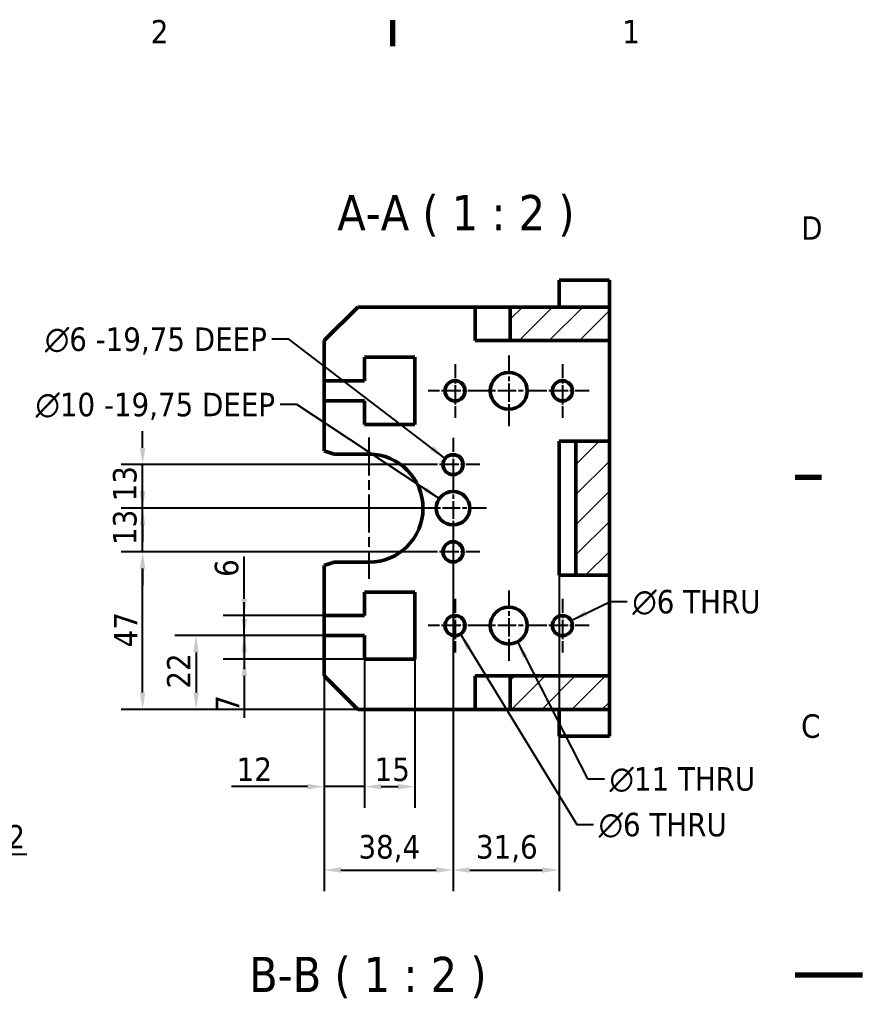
# Model space of a CAD drawing. Header units: millimetres. Extents: x 0 to 840, y 0 to 594.
# Drawn here: x 588.8 to 840, y 290 to 581.9 of the extents above; entities that cross this region are included whole.
import ezdxf

# ---------------------------------------------------------------- set-up
doc = ezdxf.new("R2010")
doc.units = ezdxf.units.MM
doc.header["$LTSCALE"] = 2
doc.linetypes.add('CHAIN', pattern=[0.3543, 0.2362, -0.0295, 0.0591, -0.0295])
for name, color, linetype, lineweight in [('Border (ISO)', 7, 'Continuous', 70), ('Center Mark (ISO)', 7, 'Continuous', 25), ('Dimension (ISO)', 7, 'Continuous', 25), ('Hatch (ISO)', 7, 'Continuous', 18), ('Symbol (ISO)', 7, 'Continuous', 25), ('Visible (ISO)', 7, 'Continuous', 50)]:
    doc.layers.add(name, color=color, linetype=linetype, lineweight=lineweight)
doc.styles.add('Label Text (ISO)', font='tahoma.ttf')
doc.styles.add('Note Text (ISO)', font='tahoma.ttf')
doc.dimstyles.new('Default - Method 1b (ISO)', dxfattribs={"dimscale": 2, "dimtxt": 3.5, "dimasz": 2.5, "dimexe": 3.175, "dimexo": 0, "dimgap": 0.762, "dimtad": 1, "dimtoh": 1, "dimrnd": 1e-08, "dimtxsty": 'Note Text (ISO)', "dimcen": 0.09, "dimdle": 10, "dimclrd": 256, "dimclre": 256, "dimclrt": 256, "dimazin": 2, "dimtfac": 1, "dimtmove": 0, "dimatfit": 3, "dimfxl": 0, "dimtolj": 1, "dimlwd": -1, "dimlwe": -1, "dimarcsym": 0})
doc.dimstyles.new('Default - Method 1b (ISO)$7', dxfattribs={"dimscale": 2, "dimtxt": 3.5, "dimasz": 2.5, "dimexe": 3.175, "dimexo": 0, "dimgap": 0.762, "dimtad": 1, "dimtoh": 1, "dimrnd": 1e-08, "dimtxsty": 'Note Text (ISO)', "dimcen": 0.09, "dimdle": 10, "dimclrd": 256, "dimclre": 256, "dimclrt": 256, "dimazin": 2, "dimtfac": 1, "dimtmove": 0, "dimatfit": 3, "dimfxl": 0, "dimtolj": 1, "dimlwd": -1, "dimlwe": -1, "dimarcsym": 0})

# ---------------------------------------------------------------- blocks, each defined once
blk = doc.blocks.new('Borders Default Border')
at = {"layer": 'Border (ISO)'}
for p, q in [((350, 287), (350, 290.9)), ((410, 222.75), (413.9, 222.75))]:
    blk.add_line(p, q, dxfattribs=at)
at = {"layer": 'Border (ISO)', "flags": 128}
blk.add_lwpolyline([(420, 148.5), (410, 148.5)], dxfattribs=at)
at = {"layer": 'Border (ISO)', "char_height": 3.5, "attachment_point": 7, "style": 'Note Text (ISO)'}
for s, insert in [('2', (313.94, 287.4)), ('1', (384.21, 287.4)), ('D', (410.87, 258.13)), ('C', (410.86, 183.81))]:
    blk.add_mtext(s, dxfattribs=dict(at, insert=insert))
blk = doc.blocks.new('*D6')
at = {"layer": 'Defpoints', "color": 0}
for p in [(679.57, 404.22), (655.76, 398.22), (679.57, 398.22)]:
    blk.add_point(p, dxfattribs=at)
at = {"layer": 'Dimension (ISO)'}
for p, q in [((655.76, 409.22), (655.76, 421.81)), ((679.57, 404.22), (649.41, 404.22)), ((655.76, 398.22), (655.76, 404.22)), ((679.57, 398.22), (649.41, 398.22)), ((655.76, 393.22), (655.76, 388.22))]:
    blk.add_line(p, q, dxfattribs=at)
for points in [[(654.93, 409.22), (656.6, 409.22), (655.76, 404.22)], [(654.93, 393.22), (656.6, 393.22), (655.76, 398.22)]]:
    blk.add_solid(points, dxfattribs=at)
at = {"layer": 'Dimension (ISO)', "insert": (646.96, 415.74), "char_height": 7, "attachment_point": 1, "rotation": 90, "style": 'Note Text (ISO)'}
blk.add_mtext('\\A1;6', dxfattribs=at)
blk = doc.blocks.new('*D7')
at = {"layer": 'Defpoints', "color": 0}
for p in [(679.57, 398.22), (641.38, 376.22), (689.57, 376.22)]:
    blk.add_point(p, dxfattribs=at)
at = {"layer": 'Dimension (ISO)'}
for p, q in [((679.57, 398.22), (635.03, 398.22)), ((641.38, 393.22), (641.38, 381.22)), ((689.57, 376.22), (635.03, 376.22))]:
    blk.add_line(p, q, dxfattribs=at)
for points in [[(640.54, 393.22), (642.21, 393.22), (641.38, 398.22)], [(640.54, 381.22), (642.21, 381.22), (641.38, 376.22)]]:
    blk.add_solid(points, dxfattribs=at)
at = {"layer": 'Dimension (ISO)', "insert": (632.71, 382.43), "char_height": 7, "attachment_point": 1, "rotation": 90, "style": 'Note Text (ISO)'}
blk.add_mtext('\\A1;22', dxfattribs=at)
blk = doc.blocks.new('*D8')
at = {"layer": 'Defpoints', "color": 0}
for p in [(679.57, 398.22), (655.76, 391.22), (691.57, 391.22)]:
    blk.add_point(p, dxfattribs=at)
at = {"layer": 'Dimension (ISO)'}
for p, q in [((655.76, 403.22), (655.76, 408.22)), ((679.57, 398.22), (649.41, 398.22)), ((655.76, 398.22), (655.76, 391.22)), ((691.57, 391.22), (649.41, 391.22)), ((655.76, 386.22), (655.76, 373.73))]:
    blk.add_line(p, q, dxfattribs=at)
for points in [[(654.93, 403.22), (656.6, 403.22), (655.76, 398.22)], [(654.93, 386.22), (656.6, 386.22), (655.76, 391.22)]]:
    blk.add_solid(points, dxfattribs=at)
at = {"layer": 'Dimension (ISO)', "insert": (647.24, 375.25), "char_height": 7, "attachment_point": 1, "rotation": 90, "style": 'Note Text (ISO)'}
blk.add_mtext('\\A1;7', dxfattribs=at)
blk = doc.blocks.new('*D9')
at = {"layer": 'Defpoints', "color": 0}
for p in [(691.57, 391.22), (679.57, 386.22), (691.57, 353.19)]:
    blk.add_point(p, dxfattribs=at)
at = {"layer": 'Dimension (ISO)'}
for p, q in [((691.57, 391.22), (691.57, 346.84)), ((679.57, 386.22), (679.57, 346.84)), ((674.57, 353.19), (651.96, 353.19)), ((691.57, 353.19), (679.57, 353.19)), ((696.57, 353.19), (701.57, 353.19))]:
    blk.add_line(p, q, dxfattribs=at)
for points in [[(674.57, 354.02), (674.57, 352.36), (679.57, 353.19)], [(696.57, 354.02), (696.57, 352.36), (691.57, 353.19)]]:
    blk.add_solid(points, dxfattribs=at)
at = {"layer": 'Dimension (ISO)', "insert": (653.49, 361.86), "char_height": 7, "attachment_point": 1, "style": 'Note Text (ISO)'}
blk.add_mtext('\\A1;12', dxfattribs=at)
blk = doc.blocks.new('*D10')
at = {"layer": 'Defpoints', "color": 0}
for p in [(691.57, 391.22), (706.57, 391.22), (706.57, 353.19)]:
    blk.add_point(p, dxfattribs=at)
at = {"layer": 'Dimension (ISO)'}
for p, q in [((691.57, 391.22), (691.57, 346.84)), ((706.57, 391.22), (706.57, 346.84)), ((696.57, 353.19), (701.57, 353.19))]:
    blk.add_line(p, q, dxfattribs=at)
for points in [[(696.57, 354.02), (696.57, 352.36), (691.57, 353.19)], [(701.57, 354.02), (701.57, 352.36), (706.57, 353.19)]]:
    blk.add_solid(points, dxfattribs=at)
at = {"layer": 'Dimension (ISO)', "insert": (694.6, 361.88), "char_height": 7, "attachment_point": 1, "style": 'Note Text (ISO)'}
blk.add_mtext('\\A1;15', dxfattribs=at)
blk = doc.blocks.new('*D19')
at = {"layer": 'Defpoints', "color": 0}
for p in [(573.6, 366.72), (571.6, 363.22), (573.6, 333.09)]:
    blk.add_point(p, dxfattribs=at)
at = {"layer": 'Dimension (ISO)'}
for p, q in [((573.6, 366.72), (573.6, 326.74)), ((571.6, 363.22), (571.6, 326.74)), ((566.6, 333.09), (561.6, 333.09)), ((571.6, 333.09), (573.6, 333.09)), ((578.6, 333.09), (590.97, 333.09))]:
    blk.add_line(p, q, dxfattribs=at)
for points in [[(566.6, 333.92), (566.6, 332.25), (571.6, 333.09)], [(578.6, 333.92), (578.6, 332.25), (573.6, 333.09)]]:
    blk.add_solid(points, dxfattribs=at)
at = {"layer": 'Dimension (ISO)', "insert": (585.13, 341.76), "char_height": 7, "attachment_point": 1, "style": 'Note Text (ISO)'}
blk.add_mtext('\\A1;2', dxfattribs=at)
blk = doc.blocks.new('*D41')
at = {"layer": 'Defpoints', "color": 0}
for p in [(717.98, 415.22), (679.57, 404.22), (717.98, 328.33)]:
    blk.add_point(p, dxfattribs=at)
at = {"layer": 'Dimension (ISO)'}
for p, q in [((717.98, 415.22), (717.98, 321.98)), ((679.57, 404.22), (679.57, 321.98)), ((684.57, 328.33), (712.98, 328.33))]:
    blk.add_line(p, q, dxfattribs=at)
for points in [[(684.57, 329.17), (684.57, 327.5), (679.57, 328.33)], [(712.98, 329.17), (712.98, 327.5), (717.98, 328.33)]]:
    blk.add_solid(points, dxfattribs=at)
at = {"layer": 'Dimension (ISO)', "insert": (689.78, 338.76), "char_height": 7, "attachment_point": 1, "style": 'Note Text (ISO)'}
blk.add_mtext('\\A1;38,4', dxfattribs=at)
blk = doc.blocks.new('*D42')
at = {"layer": 'Defpoints', "color": 0}
for p in [(717.98, 426.22), (749.57, 416.22), (749.57, 328.33)]:
    blk.add_point(p, dxfattribs=at)
at = {"layer": 'Dimension (ISO)'}
for p, q in [((717.98, 426.22), (717.98, 321.98)), ((749.57, 416.22), (749.57, 321.98)), ((722.98, 328.33), (744.57, 328.33))]:
    blk.add_line(p, q, dxfattribs=at)
for points in [[(722.98, 329.17), (722.98, 327.5), (717.98, 328.33)], [(744.57, 329.17), (744.57, 327.5), (749.57, 328.33)]]:
    blk.add_solid(points, dxfattribs=at)
at = {"layer": 'Dimension (ISO)', "insert": (724.82, 338.74), "char_height": 7, "attachment_point": 1, "style": 'Note Text (ISO)'}
blk.add_mtext('\\A1;31,6', dxfattribs=at)
blk = doc.blocks.new('*D61')
at = {"layer": 'Defpoints', "color": 0}
for p in [(625.44, 423.22), (709.98, 423.22), (689.57, 376.22)]:
    blk.add_point(p, dxfattribs=at)
at = {"layer": 'Dimension (ISO)'}
for p, q in [((709.98, 423.22), (619.09, 423.22)), ((625.44, 381.22), (625.44, 418.22)), ((689.57, 376.22), (619.09, 376.22))]:
    blk.add_line(p, q, dxfattribs=at)
for points in [[(624.6, 418.22), (626.27, 418.22), (625.44, 423.22)], [(624.6, 381.22), (626.27, 381.22), (625.44, 376.22)]]:
    blk.add_solid(points, dxfattribs=at)
at = {"layer": 'Dimension (ISO)', "insert": (616.91, 394.73), "char_height": 7, "attachment_point": 1, "rotation": 90, "style": 'Note Text (ISO)'}
blk.add_mtext('\\A1;47', dxfattribs=at)
blk = doc.blocks.new('*D62')
at = {"layer": 'Defpoints', "color": 0}
for p in [(625.44, 436.22), (682.92, 436.22), (709.98, 423.22)]:
    blk.add_point(p, dxfattribs=at)
at = {"layer": 'Dimension (ISO)'}
for p, q in [((625.44, 441.22), (625.44, 446.22)), ((682.92, 436.22), (619.09, 436.22)), ((625.44, 423.22), (625.44, 436.22)), ((709.98, 423.22), (619.09, 423.22)), ((625.44, 418.22), (625.44, 413.22))]:
    blk.add_line(p, q, dxfattribs=at)
for points in [[(624.6, 441.22), (626.27, 441.22), (625.44, 436.22)], [(624.6, 418.22), (626.27, 418.22), (625.44, 423.22)]]:
    blk.add_solid(points, dxfattribs=at)
at = {"layer": 'Dimension (ISO)', "insert": (616.62, 425.26), "char_height": 7, "attachment_point": 1, "rotation": 90, "style": 'Note Text (ISO)'}
blk.add_mtext('\\A1;13', dxfattribs=at)
blk = doc.blocks.new('*D63')
at = {"layer": 'Defpoints', "color": 0}
for p in [(625.44, 449.22), (709.98, 449.22), (707.98, 436.22)]:
    blk.add_point(p, dxfattribs=at)
at = {"layer": 'Dimension (ISO)'}
for p, q in [((625.44, 454.22), (625.44, 459.22)), ((709.98, 449.22), (619.09, 449.22)), ((625.44, 436.22), (625.44, 449.22)), ((707.98, 436.22), (619.09, 436.22)), ((625.44, 431.22), (625.44, 426.22))]:
    blk.add_line(p, q, dxfattribs=at)
for points in [[(624.6, 454.22), (626.27, 454.22), (625.44, 449.22)], [(624.6, 431.22), (626.27, 431.22), (625.44, 436.22)]]:
    blk.add_solid(points, dxfattribs=at)
at = {"layer": 'Dimension (ISO)', "insert": (616.62, 438.26), "char_height": 7, "attachment_point": 1, "rotation": 90, "style": 'Note Text (ISO)'}
blk.add_mtext('\\A1;13', dxfattribs=at)

msp = doc.modelspace()

# ---------------------------------------------------------------- hatches: boundary and pattern name
at = {"layer": 'Hatch (ISO)'}
h = msp.add_hatch(dxfattribs=at)
h.set_pattern_fill('ANSI31', color=256, scale=50.8, style=0)
h.set_pattern_definition([(45, (0, 0), (-4.49013, 4.49013), [])])
h.paths.add_polyline_path([(764.574, 496.2162), (735.0235, 496.2162), (735.0235, 486.2162), (764.574, 486.2162)])
h.paths.add_polyline_path([(764.574, 376.2162), (764.574, 386.2162), (735.0235, 386.2162), (735.0235, 376.2162)])
h.paths.add_polyline_path([(764.574, 416.2162), (764.574, 456.2162), (754.574, 456.2162), (754.574, 416.2162)])

# ---------------------------------------------------------------- linework, layer by layer
at = {"layer": 'Center Mark (ISO)', "linetype": 'CHAIN', "ltscale": 11.667578}
for p, q in [((734.574, 481.7162), (734.574, 460.7162)), ((745.074, 471.2162), (724.074, 471.2162)), ((734.574, 411.7162), (734.574, 390.7162)), ((745.074, 401.2162), (724.074, 401.2162))]:
    msp.add_line(p, q, dxfattribs=at)
at = {"layer": 'Center Mark (ISO)', "linetype": 'CHAIN', "ltscale": 8.88956}
for p, q in [((718.574, 479.2162), (718.574, 463.2162)), ((750.574, 479.2162), (750.574, 463.2162)), ((726.574, 471.2162), (710.574, 471.2162)), ((758.574, 471.2162), (742.574, 471.2162)), ((717.9761, 457.2162), (717.9761, 441.2162)), ((725.9761, 449.2162), (709.9761, 449.2162)), ((717.9761, 431.2162), (717.9761, 415.2162)), ((725.9761, 423.2162), (709.9761, 423.2162)), ((718.574, 409.2162), (718.574, 393.2162)), ((750.574, 409.2162), (750.574, 393.2162)), ((726.574, 401.2162), (710.574, 401.2162)), ((758.574, 401.2162), (742.574, 401.2162))]:
    msp.add_line(p, q, dxfattribs=at)
at = {"layer": 'Center Mark (ISO)', "linetype": 'CHAIN', "ltscale": 23.990969}
for p, q in [((692.917, 457.3162), (692.917, 415.1162)), ((714.017, 436.2162), (682.917, 436.2162))]:
    msp.add_line(p, q, dxfattribs=at)
at = {"layer": 'Center Mark (ISO)', "linetype": 'CHAIN', "ltscale": 11.111974}
for p, q in [((717.9761, 446.2162), (717.9761, 426.2162)), ((727.9761, 436.2162), (707.9761, 436.2162))]:
    msp.add_line(p, q, dxfattribs=at)
at = {"layer": 'Visible (ISO)'}
for p, q in [((764.574, 504.2162), (749.574, 504.2162)), ((749.574, 496.2162), (749.574, 504.2162)), ((764.574, 504.2162), (764.574, 496.2162)), ((679.574, 486.2162), (689.574, 496.2162)), ((689.574, 496.2162), (724.574, 496.2162)), ((735.0235, 496.2162), (724.574, 496.2162)), ((724.574, 496.2162), (724.574, 486.2162)), ((764.574, 496.2162), (735.0235, 496.2162)), ((735.0235, 496.2162), (735.0235, 486.2162)), ((764.574, 486.2162), (764.574, 496.2162)), ((679.574, 474.2162), (679.574, 486.2162)), ((724.574, 486.2162), (735.0235, 486.2162)), ((735.0235, 486.2162), (764.574, 486.2162)), ((764.574, 486.2162), (764.574, 456.2162)), ((691.574, 474.2162), (691.574, 481.2162)), ((691.574, 481.2162), (706.574, 481.2162)), ((706.574, 481.2162), (706.574, 461.2162)), ((679.574, 474.2162), (691.574, 474.2162)), ((679.574, 468.2162), (679.574, 474.2162)), ((679.574, 453.3162), (679.574, 468.2162)), ((691.574, 468.2162), (679.574, 468.2162)), ((691.574, 461.2162), (691.574, 468.2162)), ((706.574, 461.2162), (691.574, 461.2162)), ((754.574, 456.2162), (749.574, 456.2162)), ((749.574, 456.2162), (749.574, 416.2162)), ((764.574, 456.2162), (754.574, 456.2162)), ((754.574, 456.2162), (754.574, 416.2162)), ((764.574, 416.2162), (764.574, 456.2162)), ((682.574, 452.3162), (679.574, 453.3162)), ((682.574, 452.3162), (692.917, 452.3162)), ((679.574, 419.1162), (682.574, 420.1162)), ((679.574, 404.2162), (679.574, 419.1162)), ((692.917, 420.1162), (682.574, 420.1162)), ((749.574, 416.2162), (754.574, 416.2162)), ((754.574, 416.2162), (764.574, 416.2162)), ((764.574, 416.2162), (764.574, 386.2162)), ((691.574, 404.2162), (691.574, 411.2162)), ((691.574, 411.2162), (706.574, 411.2162)), ((706.574, 411.2162), (706.574, 391.2162)), ((679.574, 398.2162), (679.574, 404.2162)), ((679.574, 404.2162), (691.574, 404.2162)), ((679.574, 386.2162), (679.574, 398.2162)), ((691.574, 398.2162), (679.574, 398.2162)), ((691.574, 391.2162), (691.574, 398.2162)), ((706.574, 391.2162), (691.574, 391.2162)), ((689.574, 376.2162), (679.574, 386.2162)), ((735.0235, 386.2162), (724.574, 386.2162)), ((724.574, 386.2162), (724.574, 376.2162)), ((764.574, 386.2162), (735.0235, 386.2162)), ((735.0235, 386.2162), (735.0235, 376.2162)), ((764.574, 376.2162), (764.574, 386.2162)), ((724.574, 376.2162), (689.574, 376.2162)), ((724.574, 376.2162), (735.0235, 376.2162)), ((735.0235, 376.2162), (764.574, 376.2162)), ((749.574, 376.2162), (749.574, 372.2162)), ((764.574, 372.2162), (764.574, 376.2162)), ((749.574, 368.2162), (749.574, 372.2162)), ((764.574, 372.2162), (764.574, 368.2162)), ((749.574, 368.2162), (764.574, 368.2162))]:
    msp.add_line(p, q, dxfattribs=at)
for centre, radius in [((734.574, 471.2162), 5.5), ((718.574, 471.2162), 3), ((750.574, 471.2162), 3), ((717.9761, 449.2162), 3), ((717.9761, 436.2162), 5), ((717.9761, 423.2162), 3), ((734.574, 401.2162), 5.5), ((718.574, 401.2162), 3), ((750.574, 401.2162), 3)]:
    msp.add_circle(centre, radius, dxfattribs=at)
msp.add_arc((692.917, 436.2162), 16.1, 270, 90, dxfattribs=at)

# ---------------------------------------------------------------- block references
at = {"xscale": 2, "yscale": 2, "zscale": 2}
msp.add_blockref('Borders Default Border', (0, 0), dxfattribs=at)

# ---------------------------------------------------------------- texts
at = {"layer": 'Symbol (ISO)', "char_height": 10.5, "attachment_point": 7, "style": 'Label Text (ISO)'}
for s, insert in [('A-A ( 1 : 2 )', (683.487, 517.2162)), ('B-B ( 1 : 2 )', (657.2217, 290.0387))]:
    msp.add_mtext(s, dxfattribs=dict(at, insert=insert))
at = {"layer": 'Symbol (ISO)', "char_height": 7, "line_spacing_factor": 0.6125, "style": 'Note Text (ISO)'}
for s, insert, width, attachment_point in [('\\fAIGDT|b0|i0;\\H7.0000;n\\fTahoma|b0|i0;\\H7.0000;6 -19,75 DEEP', (662.4704, 490.1149), 69.862887, 3), ('\\fAIGDT|b0|i0;\\H7.0000;n\\fTahoma|b0|i0;\\H7.0000;10 -19,75 DEEP', (664.9278, 470.6315), 75.168253, 3), ('\\fAIGDT|b0|i0;\\H7.0000;n\\fTahoma|b0|i0;\\H7.0000;6 THRU', (771.4356, 411.8579), 40.918286, 1), ('\\fAIGDT|b0|i0;\\H7.0000;n\\fTahoma|b0|i0;\\H7.0000;11 THRU', (764.6257, 358.9995), 46.22365, 1), ('\\fAIGDT|b0|i0;\\H7.0000;n\\fTahoma|b0|i0;\\H7.0000;6 THRU', (761.3828, 345.3796), 40.918286, 1)]:
    msp.add_mtext(s, dxfattribs=dict(at, insert=insert, width=width, attachment_point=attachment_point))

# ---------------------------------------------------------------- dimensions: what is measured, and where the dimension line sits
at = {"layer": 'Dimension (ISO)'}
for base, p1, p2, angle, override, picture, middle in [((625.4357, 449.2162), (707.9761, 436.2162), (709.9761, 449.2162), 90, {"dimgap": 0.762, "dimtoh": 0, "dimdec": 2, "dimtol": 0, "dimlim": 0, "dimtp": 0, "dimtm": 0, "dimtdec": 2, "dimtofl": 1, "dimatfit": 1}, '*D63', (625.4357, 442.7162)), ((625.4357, 436.2162), (709.9761, 423.2162), (682.917, 436.2162), 90, {"dimgap": 0.762, "dimtoh": 0, "dimdec": 2, "dimtol": 0, "dimlim": 0, "dimtp": 0, "dimtm": 0, "dimtdec": 2, "dimtofl": 1, "dimatfit": 1}, '*D62', (625.4357, 429.7162)), ((749.574, 328.3333), (717.9761, 426.2162), (749.574, 416.2162), 180, {"dimgap": 0.762, "dimtoh": 0, "dimdec": 1, "dimtol": 0, "dimlim": 0, "dimtp": 0, "dimtm": 0, "dimtdec": 2, "dimtofl": 0, "dimatfit": 1}, '*D42', (733.7751, 328.3333)), ((625.4357, 423.2162), (689.574, 376.2162), (709.9761, 423.2162), 90, {"dimgap": 0.762, "dimtoh": 0, "dimdec": 2, "dimtol": 0, "dimlim": 0, "dimtp": 0, "dimtm": 0, "dimtdec": 2, "dimtofl": 0, "dimatfit": 1}, '*D61', (625.4357, 399.7162)), ((655.7642, 398.2162), (679.574, 404.2162), (679.574, 398.2162), 270, {"dimgap": 0.762, "dimtoh": 0, "dimdec": 0, "dimtol": 0, "dimlim": 0, "dimtp": 0, "dimtm": 0, "dimtdec": 2, "dimtofl": 1, "dimatfit": 1}, '*D6', (655.7642, 418.0108)), ((655.7642, 391.2162), (679.574, 398.2162), (691.574, 391.2162), 90, {"dimgap": 0.762, "dimtoh": 0, "dimdec": 0, "dimtol": 0, "dimlim": 0, "dimtp": 0, "dimtm": 0, "dimtdec": 2, "dimtofl": 1, "dimatfit": 1}, '*D8', (655.7642, 377.4709)), ((641.3782, 376.2162), (679.574, 398.2162), (689.574, 376.2162), 90, {"dimgap": 0.762, "dimtoh": 0, "dimdec": 0, "dimtol": 0, "dimlim": 0, "dimtp": 0, "dimtm": 0, "dimtdec": 2, "dimtofl": 0, "dimatfit": 1}, '*D7', (641.3782, 387.2162)), ((706.574, 353.1915), (691.574, 391.2162), (706.574, 391.2162), 180, {"dimgap": 0.762, "dimtoh": 0, "dimdec": 2, "dimtol": 0, "dimlim": 0, "dimtp": 0, "dimtm": 0, "dimtdec": 2, "dimtofl": 0, "dimatfit": 1}, '*D10', (699.074, 353.1915)), ((573.603, 333.088), (571.603, 363.2162), (573.603, 366.7162), 180, {"dimgap": 0.762, "dimtoh": 0, "dimdec": 0, "dimtol": 0, "dimlim": 0, "dimtp": 0, "dimtm": 0, "dimtdec": 2, "dimtofl": 1, "dimatfit": 1}, '*D19', (587.2872, 333.088))]:
    dim = msp.add_linear_dim(base=base, p1=p1, p2=p2, angle=angle, dimstyle='Default - Method 1b (ISO)', override=override, dxfattribs=at)
    dim.commit()
    dim.dimension.update_dxf_attribs({"geometry": picture, "text_midpoint": middle, "dimtype": 160})
for base, p1, p2, override, picture, middle in [((717.9761, 328.3333), (679.574, 404.2162), (717.9761, 415.2162), {"dimgap": 0.762, "dimtoh": 0, "dimdec": 1, "dimtol": 0, "dimlim": 0, "dimtp": 0, "dimtm": 0, "dimtdec": 2, "dimtofl": 0, "dimatfit": 1}, '*D41', (698.7751, 328.3333)), ((691.574, 353.1915), (679.574, 386.2162), (691.574, 391.2162), {"dimgap": 0.762, "dimtoh": 0, "dimdec": 0, "dimtol": 0, "dimlim": 0, "dimtp": 0, "dimtm": 0, "dimtdec": 2, "dimtofl": 1, "dimatfit": 1}, '*D9', (657.9989, 353.1915))]:
    dim = msp.add_linear_dim(base=base, p1=p1, p2=p2, dimstyle='Default - Method 1b (ISO)', override=override, dxfattribs=at)
    dim.commit()
    dim.dimension.update_dxf_attribs({"geometry": picture, "text_midpoint": middle, "dimtype": 160})

# ---------------------------------------------------------------- leaders
at = {"layer": 'Symbol (ISO)', "annotation_type": 0, "has_hookline": 1}
for points, hookline_direction, text_width in [([(715.6267, 451.0817), (668.9944, 486.6149), (663.9944, 486.6149)], 1, 68.7324), ([(713.8734, 439.0741), (671.4518, 467.1315), (666.4518, 467.1315)], 1, 73.9882), ([(753.1439, 402.7639), (764.9116, 408.3579), (769.9116, 408.3579)], 0, 39.6135), ([(720.1682, 398.6748), (754.8588, 341.8796), (759.8588, 341.8796)], 0, 39.6135), ([(737.1573, 396.3606), (758.1017, 355.4995), (763.1017, 355.4995)], 0, 44.8694)]:
    msp.add_leader(points, dimstyle='Default - Method 1b (ISO)$7', override={"dimtad": 0}, dxfattribs=dict(at, hookline_direction=hookline_direction, text_width=text_width))

doc.saveas('drawing.dxf')
